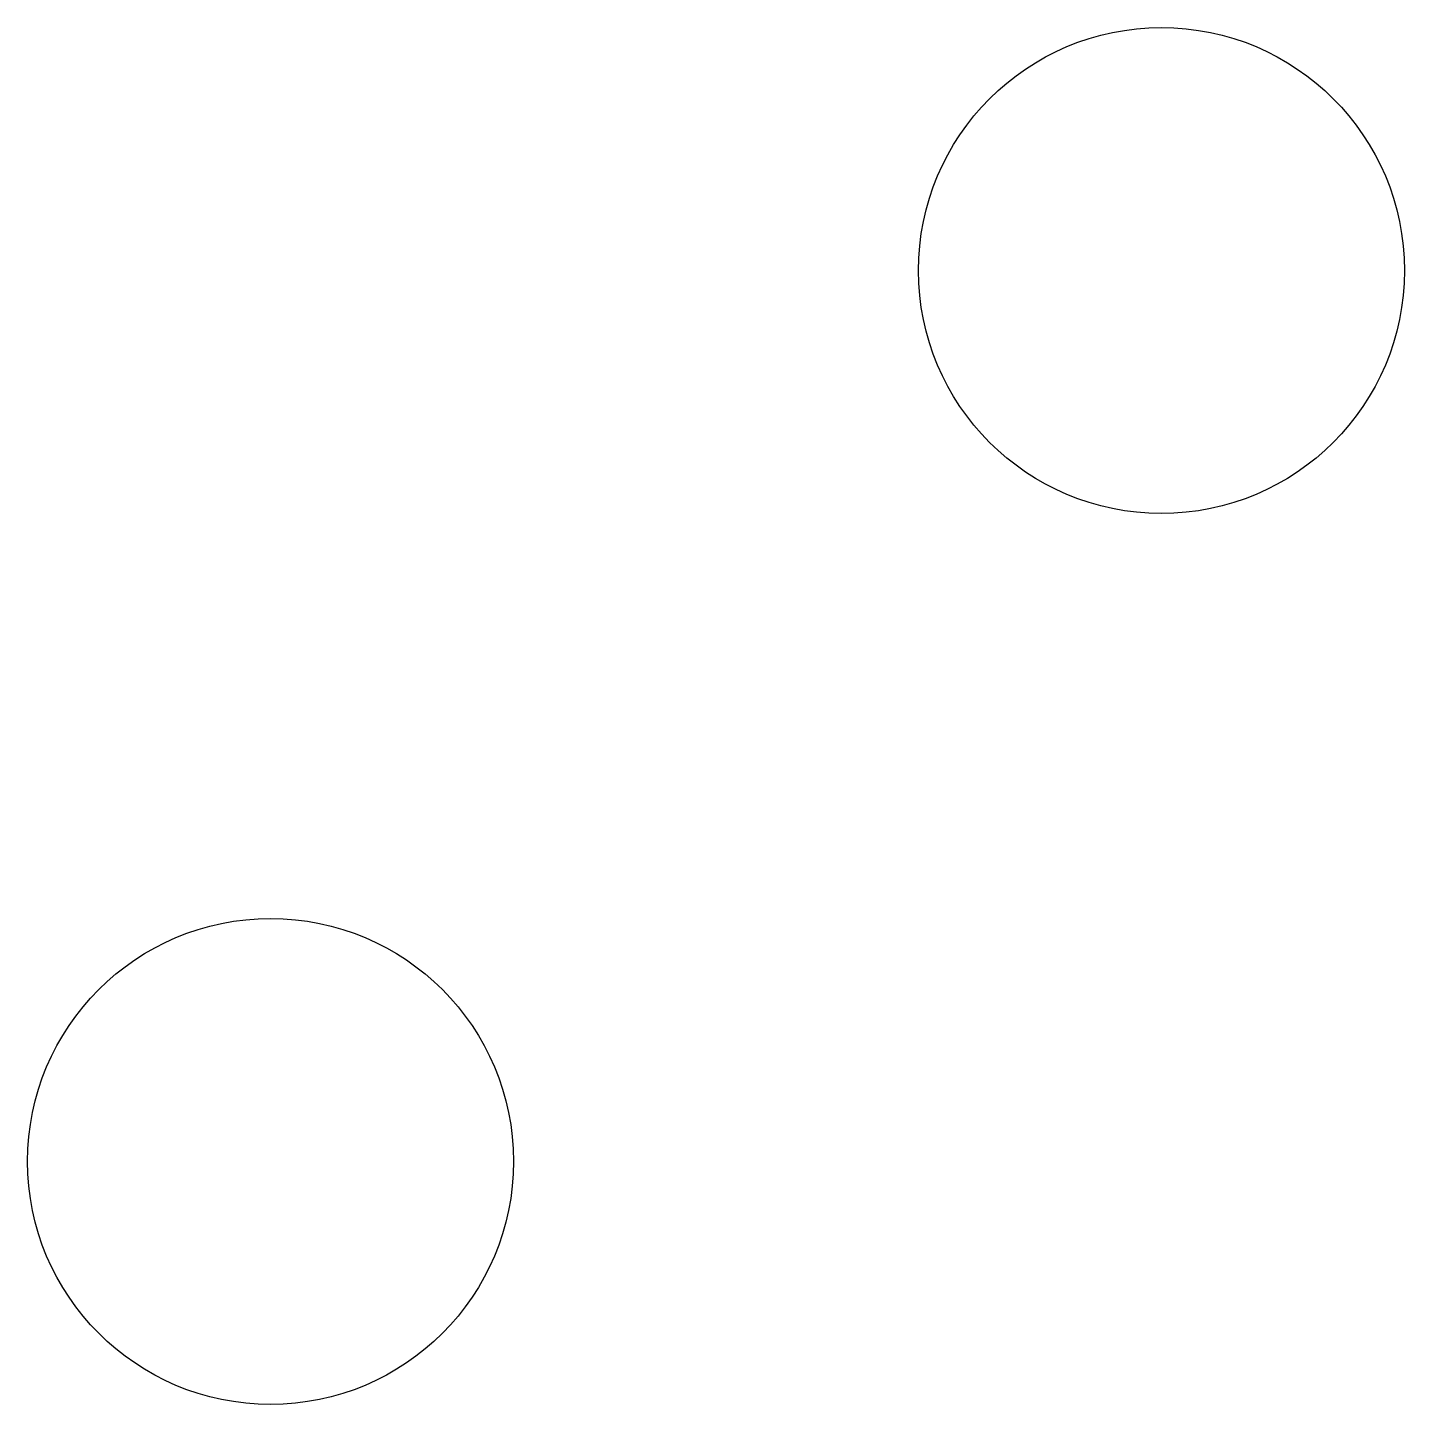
# Model space of a CAD drawing. Extents: x 9 to 26, y 10 to 27.
import ezdxf

# ---------------------------------------------------------------- set-up
doc = ezdxf.new("R2010")
doc.units = 0
doc.layers.add('Default_Layer', color=18, linetype='CONTINUOUS')

msp = doc.modelspace()

# ---------------------------------------------------------------- linework, layer by layer
at = {"layer": 'Default_Layer'}
for centre in [(23, 24), (12, 13)]:
    msp.add_circle(centre, 3, dxfattribs=at)

doc.saveas('drawing.dxf')
